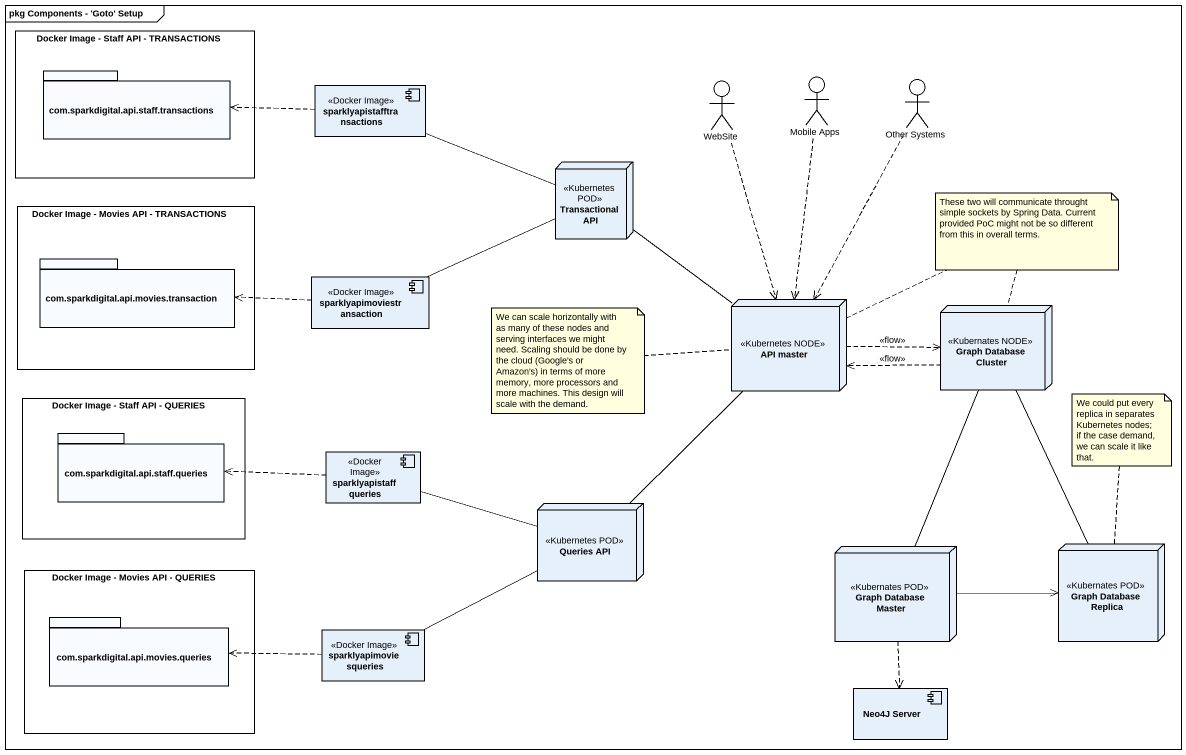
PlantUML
@startuml
mainframe pkg Components - 'Goto' Setup
rectangle "Docker Image - Staff API - TRANSACTIONS" as Docker_Image_Staff_API {
  package "com.sparkdigital.api.staff.transactions" as com_sparkdigital_api_staff {
  }
}
actor WebSite
actor "Mobile Apps" as Mobile_Apps
actor "Other Systems" as Other_Systems
component sparklyapistafftransactions <<Docker Image>>
node "Transactional API" as Transactional_API <<Kubernetes POD>>
rectangle "Docker Image - Movies API - TRANSACTIONS" as Docker_Image_Movies_API {
  package "com.sparkdigital.api.movies.transaction" as com_sparkdigital_api_movies {
  }
}
component sparklyapimoviestransaction <<Docker Image>>
node "API master" as API_master <<Kubernetes NODE>>
node "Graph Database Cluster" as Graph_Database_Cluster <<Kubernates NODE>>
rectangle "Docker Image - Staff API - QUERIES" as Docker_Image_Staff_API_2 {
  package "com.sparkdigital.api.staff.queries" as com_sparkdigital_api_staff_2 {
  }
}
component sparklyapistaffqueries <<Docker Image>>
node "Queries API" as Queries_API <<Kubernetes POD>>
node "Graph Database Master" as Graph_Database_Master <<Kubernates POD>>
node "Graph Database Replica" as Graph_Database_Replica <<Kubernates POD>>
rectangle "Docker Image - Movies API - QUERIES" as Docker_Image_Movies_API_2 {
  package "com.sparkdigital.api.movies.queries" as com_sparkdigital_api_movies_2 {
  }
}
component sparklyapimoviesqueries <<Docker Image>>
component "Neo4J Server" as Neo4J_Server
WebSite ..> API_master
Mobile_Apps ..> API_master
Other_Systems ..> API_master
sparklyapistafftransactions .left.> com_sparkdigital_api_staff
sparklyapistafftransactions -right- Transactional_API
Transactional_API -- API_master
sparklyapimoviestransaction -right- Transactional_API
sparklyapimoviestransaction .left.> com_sparkdigital_api_movies
API_master .right.> Graph_Database_Cluster : <<flow>>
Graph_Database_Cluster .left.> API_master : <<flow>>
sparklyapistaffqueries .left.> com_sparkdigital_api_staff_2
sparklyapistaffqueries -right- Queries_API
Queries_API -up- API_master
Graph_Database_Master -up- Graph_Database_Cluster
Graph_Database_Master -right-> Graph_Database_Replica
Graph_Database_Master ..> Neo4J_Server
Graph_Database_Replica -up- Graph_Database_Cluster
sparklyapimoviesqueries -right- Queries_API
sparklyapimoviesqueries .left.> com_sparkdigital_api_movies_2
note as N1
  These two will communicate throught simple sockets by Spring Data. Current provided PoC might not be so different from this in overall terms.
end note
N1 .. API_master
N1 .. Graph_Database_Cluster
note left of API_master : We can scale horizontally with as many of these nodes and serving interfaces we might need. Scaling should be done by the cloud (Google's or Amazon's) in terms of more memory, more processors and more machines. This design will scale with the demand.
note top of Graph_Database_Replica : We could put every replica in separates Kubernetes nodes; if the case demand, we can scale it like that.
@enduml
